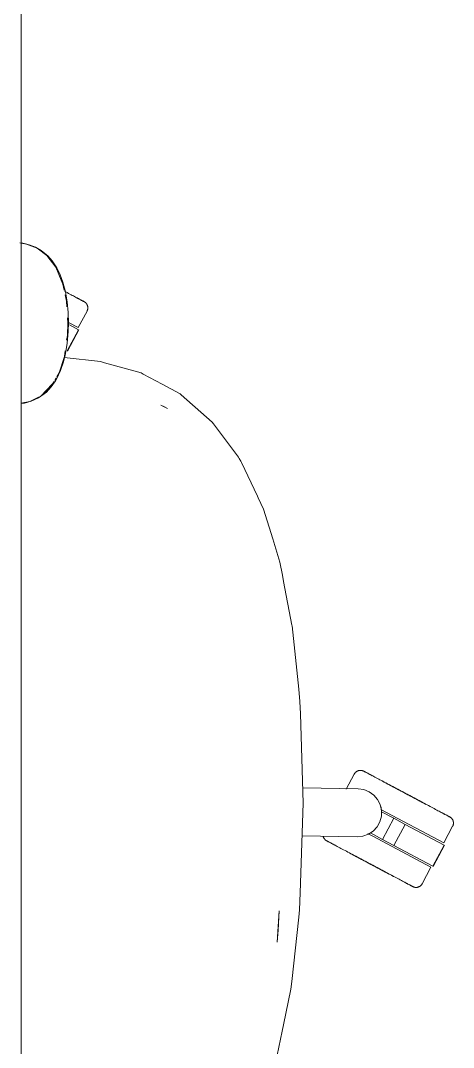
# Model space of a CAD drawing. Header units: millimetres. Extents: x 155927 to 317870, y -36033 to 97293.
# Drawn here: x 227065 to 227318, y 33034 to 33633 of the extents above; entities that cross this region are included whole.
import ezdxf

# ---------------------------------------------------------------- set-up
doc = ezdxf.new("R2010")
doc.units = ezdxf.units.MM
doc.header["$MEASUREMENT"] = 0
doc.layers.add('G-IMPT', color=8, linetype='CONTINUOUS', lineweight=9)
doc.layers.add('I-FURN', color=8, linetype='CONTINUOUS', lineweight=9)

msp = doc.modelspace()

# ---------------------------------------------------------------- linework, layer by layer
at = {"layer": 'G-IMPT'}
for p, q in [((227065.14, 33503.12), (227066.79, 33502.87)), ((227069.01, 33502.4), (227065.84, 33502.88)), ((227069.18, 33502.42), (227066.79, 33502.87)), ((227069.01, 33502.4), (227075.2, 33499.99)), ((227069.18, 33502.42), (227070.53, 33502.06)), ((227074.17, 33500.66), (227070.53, 33502.06)), ((227074.17, 33500.66), (227077.61, 33498.7)), ((227075.2, 33499.99), (227080.83, 33495.83)), ((227077.61, 33498.7), (227081.35, 33495.63)), ((227080.83, 33495.83), (227086.04, 33489.04)), ((227084.01, 33492.59), (227081.35, 33495.63)), ((227086.67, 33488.54), (227084.01, 33492.59)), ((227086.04, 33489.04), (227087.88, 33484.64)), ((227086.67, 33488.54), (227088.65, 33484.47)), ((227090.21, 33479.02), (227087.88, 33484.64)), ((227090.24, 33480.13), (227088.65, 33484.47)), ((227090.21, 33479.02), (227090.92, 33475.56)), ((227090.24, 33480.13), (227091.67, 33474.65)), ((227091.48, 33472.81), (227092.25, 33469.06)), ((227092.67, 33468.72), (227091.67, 33474.65)), ((227092.25, 33469.06), (227092.45, 33465.85)), ((227092.67, 33468.72), (227093.23, 33462.57)), ((227092.85, 33459.34), (227093.04, 33456.23)), ((227093.41, 33456.23), (227093.23, 33462.57)), ((227093.32, 33451.73), (227092.75, 33444.41)), ((227092.81, 33449.07), (227093.04, 33456.23)), ((227093.32, 33451.73), (227093.41, 33456.23)), ((227092.81, 33449.07), (227092.41, 33446.29)), ((227091.54, 33440.1), (227091.08, 33436.81)), ((227091.63, 33437.65), (227092.75, 33444.41)), ((227091.08, 33436.81), (227088.05, 33427.42)), ((227090.65, 33433.72), (227088.91, 33428.63)), ((227090.65, 33433.72), (227091.63, 33437.65)), ((227090.96, 33436.3), (227112.24, 33433.89)), ((227114.5, 33433.25), (227112.24, 33433.89)), ((227088.05, 33427.42), (227086.58, 33424.96)), ((227088.91, 33428.63), (227086.71, 33424)), ((227114.5, 33433.25), (227135.85, 33427.25)), ((227084.97, 33422.27), (227083.09, 33419.11)), ((227083.46, 33419.17), (227085.9, 33422.62)), ((227086.3, 33424.5), (227085.44, 33423.06)), ((227086.71, 33424), (227085.9, 33422.62)), ((227135.85, 33427.25), (227136.96, 33426.65)), ((227136.96, 33426.65), (227148.2, 33420.64)), ((227084.28, 33421.2), (227077.38, 33413.81)), ((227083.09, 33419.11), (227077.38, 33413.81)), ((227077.38, 33413.81), (227079.79, 33416.04)), ((227080.59, 33416.12), (227079.27, 33414.99)), ((227082.87, 33419.58), (227079.79, 33416.04)), ((227080.59, 33416.12), (227083.46, 33419.17)), ((227084.28, 33421.2), (227083, 33419.73)), ((227148.2, 33420.64), (227158.63, 33415.05)), ((227070.88, 33410.6), (227065.84, 33409.66)), ((227065.84, 33409.49), (227067.77, 33409.73)), ((227067.77, 33409.73), (227071.72, 33410.8)), ((227075.14, 33412.71), (227070.88, 33410.6)), ((227076.05, 33412.79), (227071.72, 33410.8)), ((227075.14, 33412.71), (227077.38, 33413.81)), ((227076.05, 33412.79), (227079.27, 33414.99)), ((227159.3, 33414.47), (227158.63, 33415.05)), ((227174.08, 33401.45), (227159.3, 33414.47)), ((227149.03, 33407.62), (227147.44, 33408.4)), ((227151.33, 33406.44), (227147.44, 33408.4)), ((227151.33, 33406.44), (227149.03, 33407.62)), ((227174.08, 33401.45), (227177.34, 33398.58)), ((227178.07, 33397.61), (227177.34, 33398.58)), ((227192.64, 33378.12), (227178.07, 33397.61)), ((227192.64, 33378.12), (227193.1, 33377.34)), ((227193.1, 33377.34), (227194.04, 33375.77)), ((227194.46, 33375.06), (227194.04, 33375.77)), ((227194.46, 33375.06), (227203.73, 33355.42)), ((227203.73, 33355.42), (227204.16, 33354.5)), ((227207.35, 33347.74), (227204.16, 33354.5)), ((227207.35, 33347.74), (227212.67, 33330.46)), ((227212.67, 33330.46), (227216.86, 33316.86)), ((227216.86, 33316.86), (227218.32, 33309.25)), ((227219.03, 33305.59), (227218.32, 33309.25)), ((227219.03, 33305.59), (227223.89, 33280.21)), ((227223.98, 33279.75), (227223.89, 33280.21)), ((227223.98, 33279.75), (227227.8, 33242.76)), ((227227.8, 33242.76), (227228.54, 33235.69)), ((227228.76, 33228.43), (227228.54, 33235.69)), ((227230.38, 33176.27), (227228.76, 33228.43)), ((227228.67, 33124.08), (227230.38, 33176.27)), ((227228.67, 33124.08), (227228.35, 33114.14)), ((227216.47, 33113.61), (227215.22, 33095.33)), ((227216.47, 33113.61), (227215.83, 33102.27)), ((227227.87, 33109.77), (227228.35, 33114.14)), ((227227.87, 33109.77), (227223.74, 33072.32)), ((227215.22, 33095.33), (227215.83, 33102.27)), ((227223.25, 33067.91), (227223.74, 33072.32)), ((227218.9, 33046.96), (227223.25, 33067.91)), ((227218.9, 33046.96), (227218.14, 33043.28)), ((227218.14, 33043.28), (227215.27, 33029.46))]:
    msp.add_line(p, q, dxfattribs=at)
at = {"layer": 'I-FURN'}
for p, q in [((227065.84, 34220.61), (227065.84, 32620.69)), ((227065.84, 32620.69), (227065.84, 34220.61)), ((227091.89, 33474.53), (227091.06, 33474.98)), ((227092.71, 33474.1), (227091.89, 33474.53)), ((227093.49, 33473.68), (227092.71, 33474.1)), ((227094.26, 33473.28), (227093.49, 33473.68)), ((227094.99, 33472.89), (227094.26, 33473.28)), ((227095.7, 33472.51), (227094.99, 33472.89)), ((227096.38, 33472.15), (227095.7, 33472.51)), ((227097.02, 33471.81), (227096.38, 33472.15)), ((227097.64, 33471.48), (227097.02, 33471.81)), ((227098.22, 33471.17), (227097.64, 33471.48)), ((227097.91, 33471.33), (227098.48, 33471.03)), ((227098.77, 33470.87), (227098.22, 33471.17)), ((227098.48, 33471.03), (227099.02, 33470.75)), ((227099.29, 33470.6), (227098.77, 33470.87)), ((227099.02, 33470.75), (227099.52, 33470.48)), ((227099.77, 33470.34), (227099.29, 33470.6)), ((227099.52, 33470.48), (227099.98, 33470.23)), ((227100.22, 33470.11), (227099.77, 33470.34)), ((227099.98, 33470.23), (227100.41, 33470)), ((227100.63, 33469.89), (227100.22, 33470.11)), ((227100.41, 33470), (227100.81, 33469.79)), ((227101, 33469.69), (227100.63, 33469.89)), ((227100.81, 33469.79), (227101.16, 33469.6)), ((227101.34, 33469.51), (227101, 33469.69)), ((227101.16, 33469.6), (227101.48, 33469.44)), ((227101.64, 33469.35), (227101.34, 33469.51)), ((227101.48, 33469.44), (227101.76, 33469.29)), ((227101.89, 33469.22), (227101.64, 33469.35)), ((227099.13, 33453.7), (227104.28, 33463.38)), ((227101.76, 33469.29), (227102, 33469.16)), ((227102.11, 33469.1), (227101.89, 33469.22)), ((227102, 33469.16), (227102.2, 33469.05)), ((227102.29, 33469), (227102.11, 33469.1)), ((227102.2, 33469.05), (227102.36, 33468.97)), ((227102.43, 33468.93), (227102.29, 33469)), ((227102.36, 33468.97), (227102.48, 33468.9)), ((227102.53, 33468.88), (227102.43, 33468.93)), ((227102.48, 33468.9), (227102.57, 33468.86)), ((227102.59, 33468.84), (227102.53, 33468.88)), ((227102.57, 33468.86), (227102.61, 33468.84)), ((227102.61, 33468.83), (227102.59, 33468.84)), ((227102.61, 33468.84), (227102.61, 33468.83)), ((227102.61, 33468.83), (227102.76, 33468.75)), ((227102.76, 33468.75), (227102.89, 33468.67)), ((227102.89, 33468.67), (227103.03, 33468.58)), ((227103.03, 33468.58), (227103.16, 33468.49)), ((227103.16, 33468.49), (227103.28, 33468.39)), ((227103.28, 33468.39), (227103.41, 33468.28)), ((227103.41, 33468.28), (227103.52, 33468.17)), ((227103.52, 33468.17), (227103.64, 33468.06)), ((227103.64, 33468.06), (227103.75, 33467.94)), ((227103.75, 33467.94), (227103.85, 33467.81)), ((227103.85, 33467.81), (227103.95, 33467.69)), ((227103.95, 33467.69), (227104.04, 33467.56)), ((227104.04, 33467.56), (227104.13, 33467.42)), ((227104.13, 33467.42), (227104.22, 33467.28)), ((227104.22, 33467.28), (227104.29, 33467.14)), ((227104.3, 33463.42), (227104.28, 33463.38)), ((227104.29, 33467.14), (227104.37, 33467)), ((227104.37, 33463.56), (227104.3, 33463.42)), ((227104.37, 33467), (227104.43, 33466.85)), ((227104.44, 33463.71), (227104.37, 33463.56)), ((227104.43, 33466.85), (227104.49, 33466.7)), ((227104.5, 33463.86), (227104.44, 33463.71)), ((227104.49, 33466.7), (227104.55, 33466.55)), ((227104.55, 33464.01), (227104.5, 33463.86)), ((227104.55, 33466.55), (227104.59, 33466.4)), ((227104.6, 33464.17), (227104.55, 33464.01)), ((227104.59, 33466.4), (227104.64, 33466.24)), ((227104.64, 33464.32), (227104.6, 33464.17)), ((227104.64, 33466.24), (227104.67, 33466.08)), ((227104.67, 33464.48), (227104.64, 33464.32)), ((227104.67, 33466.08), (227104.7, 33465.92)), ((227104.7, 33464.64), (227104.67, 33464.48)), ((227104.7, 33465.92), (227104.72, 33465.76)), ((227104.72, 33464.8), (227104.7, 33464.64)), ((227104.72, 33465.76), (227104.74, 33465.6)), ((227104.74, 33464.96), (227104.72, 33464.8)), ((227104.74, 33465.6), (227104.75, 33465.44)), ((227104.75, 33465.12), (227104.74, 33464.96)), ((227104.75, 33465.44), (227104.75, 33465.28)), ((227104.75, 33465.28), (227104.75, 33465.12)), ((227099.32, 33452.47), (227092.74, 33440.1)), ((227092.91, 33440.01), (227099.49, 33452.37)), ((227093.5, 33456.69), (227099.13, 33453.7)), ((227094.02, 33455.28), (227099.32, 33452.47)), ((227092.74, 33440.1), (227092.65, 33440.15)), ((227260.5, 33193.76), (227260.6, 33193.89)), ((227260.6, 33193.89), (227260.7, 33194.02)), ((227260.7, 33194.02), (227260.8, 33194.14)), ((227260.8, 33194.14), (227260.91, 33194.26)), ((227260.91, 33194.26), (227261.02, 33194.38)), ((227261.02, 33194.38), (227261.14, 33194.48)), ((227261.14, 33194.48), (227261.27, 33194.59)), ((227261.27, 33194.59), (227261.39, 33194.69)), ((227261.39, 33194.69), (227261.52, 33194.78)), ((227261.52, 33194.78), (227261.66, 33194.87)), ((227261.66, 33194.87), (227261.8, 33194.95)), ((227261.8, 33194.95), (227261.94, 33195.03)), ((227261.94, 33195.03), (227262.08, 33195.1)), ((227262.08, 33195.1), (227262.23, 33195.17)), ((227262.23, 33195.17), (227262.38, 33195.23)), ((227262.38, 33195.23), (227262.53, 33195.28)), ((227262.53, 33195.28), (227262.68, 33195.33)), ((227262.68, 33195.33), (227262.84, 33195.37)), ((227262.84, 33195.37), (227263, 33195.41)), ((227263, 33195.41), (227263.16, 33195.44)), ((227263.16, 33195.44), (227263.32, 33195.46)), ((227263.32, 33195.46), (227263.48, 33195.48)), ((227263.48, 33195.48), (227263.64, 33195.49)), ((227263.64, 33195.49), (227263.8, 33195.49)), ((227263.8, 33195.49), (227263.96, 33195.49)), ((227263.96, 33195.49), (227264.12, 33195.48)), ((227264.12, 33195.48), (227264.28, 33195.46)), ((227264.28, 33195.46), (227264.44, 33195.44)), ((227264.44, 33195.44), (227264.6, 33195.41)), ((227264.6, 33195.41), (227264.76, 33195.38)), ((227264.76, 33195.38), (227264.91, 33195.34)), ((227264.91, 33195.34), (227265.07, 33195.29)), ((227265.07, 33195.29), (227265.22, 33195.23)), ((227265.22, 33195.23), (227265.37, 33195.18)), ((227265.37, 33195.18), (227265.52, 33195.11)), ((227265.52, 33195.11), (227265.66, 33195.04)), ((227265.66, 33195.04), (227265.7, 33195.02)), ((227265.7, 33195.02), (227265.72, 33195.01)), ((227265.75, 33194.99), (227265.7, 33195.02)), ((227265.7, 33195.02), (227265.7, 33195.02)), ((227265.72, 33195.01), (227265.78, 33194.98)), ((227265.83, 33194.95), (227265.75, 33194.99)), ((227265.78, 33194.98), (227265.88, 33194.92)), ((227265.95, 33194.88), (227265.83, 33194.95)), ((227265.88, 33194.92), (227266.02, 33194.85)), ((227266.11, 33194.8), (227265.95, 33194.88)), ((227266.02, 33194.85), (227266.2, 33194.75)), ((227266.31, 33194.69), (227266.11, 33194.8)), ((227266.2, 33194.75), (227266.42, 33194.64)), ((227266.55, 33194.56), (227266.31, 33194.69)), ((227266.42, 33194.64), (227266.68, 33194.5)), ((227266.83, 33194.41), (227266.55, 33194.56)), ((227266.68, 33194.5), (227266.97, 33194.34)), ((227267.15, 33194.25), (227266.83, 33194.41)), ((227266.97, 33194.34), (227267.31, 33194.16)), ((227267.51, 33194.06), (227267.15, 33194.25)), ((227267.31, 33194.16), (227267.68, 33193.96)), ((227267.9, 33193.85), (227267.51, 33194.06)), ((227267.68, 33193.96), (227268.09, 33193.75)), ((227268.33, 33193.62), (227267.9, 33193.85)), ((227260.25, 33193.35), (227255.55, 33184.51)), ((227260.25, 33193.35), (227260.33, 33193.49)), ((227260.33, 33193.49), (227260.41, 33193.63)), ((227260.41, 33193.63), (227260.5, 33193.76)), ((227268.09, 33193.75), (227268.54, 33193.51)), ((227268.8, 33193.37), (227268.33, 33193.62)), ((227268.54, 33193.51), (227269.02, 33193.25)), ((227269.3, 33193.11), (227268.8, 33193.37)), ((227269.02, 33193.25), (227269.54, 33192.98)), ((227269.83, 33192.82), (227269.3, 33193.11)), ((227269.54, 33192.98), (227270.09, 33192.68)), ((227270.4, 33192.52), (227269.83, 33192.82)), ((227270.09, 33192.68), (227270.67, 33192.37)), ((227271, 33192.2), (227270.4, 33192.52)), ((227271.64, 33191.86), (227271, 33192.2)), ((227272.3, 33191.51), (227271.64, 33191.86)), ((227272.99, 33191.14), (227272.3, 33191.51)), ((227273.72, 33190.76), (227272.99, 33191.14)), ((227274.47, 33190.36), (227273.72, 33190.76)), ((227275.24, 33189.94), (227274.47, 33190.36)), ((227276.04, 33189.52), (227275.24, 33189.94)), ((227276.87, 33189.08), (227276.04, 33189.52)), ((227276.42, 33189.32), (227277.25, 33188.87)), ((227277.71, 33188.63), (227276.87, 33189.08)), ((227277.25, 33188.87), (227278.11, 33188.42)), ((227278.58, 33188.17), (227277.71, 33188.63)), ((227278.11, 33188.42), (227278.99, 33187.95)), ((227279.47, 33187.7), (227278.58, 33188.17)), ((227278.99, 33187.95), (227279.88, 33187.48)), ((227230.1, 33185.29), (227262.44, 33184.73)), ((227262.44, 33184.73), (227265.78, 33184.26)), ((227265.78, 33184.26), (227268.91, 33183.01)), ((227268.91, 33183.01), (227271.65, 33181.05)), ((227280.38, 33187.21), (227279.47, 33187.7)), ((227279.88, 33187.48), (227280.8, 33186.99)), ((227281.3, 33186.72), (227280.38, 33187.21)), ((227280.8, 33186.99), (227281.73, 33186.5)), ((227282.24, 33186.23), (227281.3, 33186.72)), ((227281.73, 33186.5), (227282.67, 33185.99)), ((227283.19, 33185.72), (227282.24, 33186.23)), ((227282.67, 33185.99), (227283.63, 33185.48)), ((227284.15, 33185.21), (227283.19, 33185.72)), ((227283.63, 33185.48), (227284.6, 33184.97)), ((227285.12, 33184.69), (227284.15, 33185.21)), ((227284.6, 33184.97), (227285.58, 33184.45)), ((227286.11, 33184.17), (227285.12, 33184.69)), ((227285.58, 33184.45), (227286.56, 33183.92)), ((227287.1, 33183.64), (227286.11, 33184.17)), ((227286.56, 33183.92), (227287.56, 33183.4)), ((227288.1, 33183.11), (227287.1, 33183.64)), ((227287.56, 33183.4), (227288.56, 33182.86)), ((227289.1, 33182.58), (227288.1, 33183.11)), ((227288.56, 33182.86), (227289.56, 33182.33)), ((227290.1, 33182.04), (227289.1, 33182.58)), ((227289.56, 33182.33), (227290.56, 33181.8)), ((227291.11, 33181.51), (227290.1, 33182.04)), ((227271.65, 33181.05), (227273.85, 33178.48)), ((227273.85, 33178.48), (227275.36, 33175.47)), ((227290.56, 33181.8), (227291.57, 33181.26)), ((227292.11, 33180.97), (227291.11, 33181.51)), ((227291.57, 33181.26), (227292.57, 33180.73)), ((227293.12, 33180.44), (227292.11, 33180.97)), ((227292.57, 33180.73), (227293.58, 33180.2)), ((227294.11, 33179.91), (227293.12, 33180.44)), ((227293.58, 33180.2), (227294.57, 33179.67)), ((227295.11, 33179.38), (227294.11, 33179.91)), ((227294.57, 33179.67), (227295.56, 33179.14)), ((227296.1, 33178.86), (227295.11, 33179.38)), ((227295.56, 33179.14), (227296.55, 33178.62)), ((227297.07, 33178.34), (227296.1, 33178.86)), ((227296.55, 33178.62), (227297.52, 33178.1)), ((227298.04, 33177.82), (227297.07, 33178.34)), ((227297.52, 33178.1), (227298.49, 33177.59)), ((227299, 33177.31), (227298.04, 33177.82)), ((227298.49, 33177.59), (227299.44, 33177.08)), ((227299.94, 33176.81), (227299, 33177.31)), ((227299.44, 33177.08), (227300.37, 33176.58)), ((227300.87, 33176.32), (227299.94, 33176.81)), ((227300.37, 33176.58), (227301.3, 33176.09)), ((227301.79, 33175.83), (227300.87, 33176.32)), ((227301.3, 33176.09), (227302.2, 33175.61)), ((227275.36, 33175.47), (227276.11, 33172.18)), ((227275.77, 33172.67), (227312.49, 33153.15)), ((227276.11, 33172.18), (227276.05, 33168.81)), ((227276.18, 33171.32), (227283.32, 33167.53)), ((227302.68, 33175.35), (227301.79, 33175.83)), ((227303.56, 33174.89), (227302.68, 33175.35)), ((227304.42, 33174.43), (227303.56, 33174.89)), ((227305.25, 33173.99), (227304.42, 33174.43)), ((227306.06, 33173.56), (227305.25, 33173.99)), ((227306.85, 33173.14), (227306.06, 33173.56)), ((227307.61, 33172.73), (227306.85, 33173.14)), ((227308.35, 33172.34), (227307.61, 33172.73)), ((227309.06, 33171.96), (227308.35, 33172.34)), ((227309.73, 33171.6), (227309.06, 33171.96)), ((227310.38, 33171.26), (227309.73, 33171.6)), ((227311, 33170.93), (227310.38, 33171.26)), ((227311.58, 33170.62), (227311, 33170.93)), ((227311.27, 33170.79), (227311.84, 33170.48)), ((227312.13, 33170.33), (227311.58, 33170.62)), ((227311.84, 33170.48), (227312.38, 33170.2)), ((227312.65, 33170.05), (227312.13, 33170.33)), ((227312.38, 33170.2), (227312.88, 33169.93)), ((227313.13, 33169.8), (227312.65, 33170.05)), ((227312.88, 33169.93), (227313.34, 33169.69)), ((227275.19, 33165.55), (227273.57, 33162.59)), ((227276.05, 33168.81), (227275.19, 33165.55)), ((227283.32, 33167.53), (227276.75, 33155.16)), ((227283.32, 33167.53), (227289.97, 33163.99)), ((227289.97, 33163.99), (227283.39, 33151.63)), ((227289.97, 33163.99), (227312.67, 33151.92)), ((227313.58, 33169.56), (227313.13, 33169.8)), ((227313.34, 33169.69), (227313.77, 33169.46)), ((227313.99, 33169.34), (227313.58, 33169.56)), ((227313.77, 33169.46), (227314.17, 33169.25)), ((227314.36, 33169.14), (227313.99, 33169.34)), ((227314.17, 33169.25), (227314.52, 33169.06)), ((227314.7, 33168.97), (227314.36, 33169.14)), ((227314.52, 33169.06), (227314.84, 33168.89)), ((227314.99, 33168.81), (227314.7, 33168.97)), ((227314.84, 33168.89), (227315.12, 33168.74)), ((227315.25, 33168.67), (227314.99, 33168.81)), ((227315.12, 33168.74), (227315.36, 33168.61)), ((227315.47, 33168.55), (227315.25, 33168.67)), ((227315.36, 33168.61), (227315.56, 33168.51)), ((227315.65, 33168.46), (227315.47, 33168.55)), ((227315.56, 33168.51), (227315.72, 33168.42)), ((227315.79, 33168.38), (227315.65, 33168.46)), ((227315.72, 33168.42), (227315.84, 33168.36)), ((227315.89, 33168.33), (227315.79, 33168.38)), ((227315.84, 33168.36), (227315.93, 33168.31)), ((227315.95, 33168.3), (227315.89, 33168.33)), ((227315.93, 33168.31), (227315.97, 33168.29)), ((227315.97, 33168.29), (227315.95, 33168.3)), ((227315.97, 33168.29), (227316.11, 33168.21)), ((227315.97, 33168.29), (227315.97, 33168.29)), ((227316.11, 33168.21), (227316.25, 33168.12)), ((227316.25, 33168.12), (227316.39, 33168.03)), ((227316.39, 33168.03), (227316.52, 33167.94)), ((227316.52, 33167.94), (227316.64, 33167.84)), ((227316.64, 33167.84), (227316.77, 33167.74)), ((227316.77, 33167.74), (227316.88, 33167.63)), ((227316.88, 33167.63), (227317, 33167.51)), ((227317, 33167.51), (227317.11, 33167.39)), ((227317.11, 33167.39), (227317.21, 33167.27)), ((227317.21, 33167.27), (227317.31, 33167.14)), ((227317.31, 33167.14), (227317.4, 33167.01)), ((227317.4, 33167.01), (227317.49, 33166.88)), ((227317.49, 33166.88), (227317.57, 33166.74)), ((227317.57, 33166.74), (227317.65, 33166.6)), ((227317.65, 33166.6), (227317.72, 33166.45)), ((227317.72, 33166.45), (227317.79, 33166.31)), ((227317.79, 33166.31), (227317.85, 33166.16)), ((227317.85, 33166.16), (227317.9, 33166)), ((227317.9, 33166), (227317.95, 33165.85)), ((227317.95, 33165.85), (227317.99, 33165.69)), ((227317.99, 33165.69), (227318.03, 33165.54)), ((227318.03, 33163.94), (227318, 33163.78)), ((227318.03, 33165.54), (227318.06, 33165.38)), ((227318.06, 33164.09), (227318.03, 33163.94)), ((227318.06, 33165.38), (227318.08, 33165.22)), ((227318.08, 33164.25), (227318.06, 33164.09)), ((227318.08, 33165.22), (227318.1, 33165.06)), ((227318.1, 33164.41), (227318.08, 33164.25)), ((227318.1, 33165.06), (227318.11, 33164.9)), ((227318.11, 33164.58), (227318.1, 33164.41)), ((227318.11, 33164.9), (227318.11, 33164.74)), ((227318.11, 33164.74), (227318.11, 33164.58)), ((227268.48, 33158.24), (227265.3, 33157.09)), ((227268.23, 33158.56), (227304.98, 33139.02)), ((227271.29, 33160.1), (227268.48, 33158.24)), ((227276.75, 33155.16), (227269.61, 33158.96)), ((227273.57, 33162.59), (227271.29, 33160.1)), ((227312.49, 33153.15), (227317.64, 33162.84)), ((227317.66, 33162.87), (227317.64, 33162.84)), ((227317.73, 33163.02), (227317.66, 33162.87)), ((227317.8, 33163.17), (227317.73, 33163.02)), ((227317.86, 33163.32), (227317.8, 33163.17)), ((227317.91, 33163.47), (227317.86, 33163.32)), ((227317.96, 33163.62), (227317.91, 33163.47)), ((227318, 33163.78), (227317.96, 33163.62)), ((227261.95, 33156.75), (227229.76, 33157.31)), ((227242.08, 33156.99), (227242.05, 33157.15)), ((227242.12, 33156.84), (227242.08, 33156.99)), ((227242.17, 33156.69), (227242.12, 33156.84)), ((227242.23, 33156.53), (227242.17, 33156.69)), ((227242.29, 33156.38), (227242.23, 33156.53)), ((227242.35, 33156.24), (227242.29, 33156.38)), ((227242.42, 33156.09), (227242.35, 33156.24)), ((227242.5, 33155.95), (227242.42, 33156.09)), ((227242.59, 33155.81), (227242.5, 33155.95)), ((227242.67, 33155.68), (227242.59, 33155.81)), ((227242.77, 33155.55), (227242.67, 33155.68)), ((227242.87, 33155.42), (227242.77, 33155.55)), ((227242.97, 33155.3), (227242.87, 33155.42)), ((227243.08, 33155.18), (227242.97, 33155.3)), ((227243.19, 33155.06), (227243.08, 33155.18)), ((227243.31, 33154.95), (227243.19, 33155.06)), ((227243.43, 33154.85), (227243.31, 33154.95)), ((227243.56, 33154.75), (227243.43, 33154.85)), ((227243.69, 33154.65), (227243.56, 33154.75)), ((227243.82, 33154.57), (227243.69, 33154.65)), ((227243.96, 33154.48), (227243.82, 33154.57)), ((227244.1, 33154.4), (227243.96, 33154.48)), ((227244.11, 33154.4), (227244.1, 33154.4)), ((227244.1, 33154.4), (227244.12, 33154.39)), ((227244.15, 33154.38), (227244.11, 33154.4)), ((227244.12, 33154.39), (227244.18, 33154.36)), ((227244.23, 33154.33), (227244.15, 33154.38)), ((227244.18, 33154.36), (227244.28, 33154.31)), ((227244.35, 33154.27), (227244.23, 33154.33)), ((227244.28, 33154.31), (227244.42, 33154.23)), ((227244.52, 33154.18), (227244.35, 33154.27)), ((227244.42, 33154.23), (227244.6, 33154.14)), ((227244.72, 33154.08), (227244.52, 33154.18)), ((227244.6, 33154.14), (227244.82, 33154.02)), ((227244.96, 33153.95), (227244.72, 33154.08)), ((227244.82, 33154.02), (227245.08, 33153.88)), ((227245.24, 33153.8), (227244.96, 33153.95)), ((227245.08, 33153.88), (227245.38, 33153.72)), ((227245.56, 33153.63), (227245.24, 33153.8)), ((227245.38, 33153.72), (227245.71, 33153.55)), ((227245.91, 33153.44), (227245.56, 33153.63)), ((227245.71, 33153.55), (227246.09, 33153.35)), ((227246.3, 33153.23), (227245.91, 33153.44)), ((227246.09, 33153.35), (227246.5, 33153.13)), ((227246.73, 33153), (227246.3, 33153.23)), ((227246.5, 33153.13), (227246.94, 33152.89)), ((227247.2, 33152.76), (227246.73, 33153)), ((227246.94, 33152.89), (227247.43, 33152.64)), ((227247.7, 33152.49), (227247.2, 33152.76)), ((227247.43, 33152.64), (227247.94, 33152.36)), ((227248.24, 33152.21), (227247.7, 33152.49)), ((227247.94, 33152.36), (227248.49, 33152.07)), ((227248.81, 33151.9), (227248.24, 33152.21)), ((227248.49, 33152.07), (227249.08, 33151.76)), ((227265.3, 33157.09), (227261.95, 33156.75)), ((227283.39, 33151.63), (227276.75, 33155.16)), ((227312.67, 33151.92), (227306.1, 33139.56)), ((227249.08, 33151.76), (227249.69, 33151.43)), ((227249.69, 33151.43), (227250.34, 33151.09)), ((227250.34, 33151.09), (227251.02, 33150.72)), ((227251.02, 33150.72), (227251.73, 33150.35)), ((227251.73, 33150.35), (227252.46, 33149.96)), ((227252.46, 33149.96), (227253.22, 33149.55)), ((227253.22, 33149.55), (227254.01, 33149.13)), ((227254.01, 33149.13), (227254.82, 33148.7)), ((227254.82, 33148.7), (227255.66, 33148.26)), ((227255.66, 33148.26), (227256.52, 33147.8)), ((227256.52, 33147.8), (227257.39, 33147.34)), ((227257.39, 33147.34), (227258.29, 33146.86)), ((227258.78, 33146.6), (227257.87, 33147.08)), ((227258.29, 33146.86), (227259.2, 33146.37)), ((227259.7, 33146.11), (227258.78, 33146.6)), ((227259.2, 33146.37), (227260.13, 33145.88)), ((227260.64, 33145.61), (227259.7, 33146.11)), ((227306.1, 33139.56), (227283.39, 33151.63)), ((227306.27, 33139.47), (227312.84, 33151.83)), ((227260.13, 33145.88), (227261.08, 33145.38)), ((227261.59, 33145.1), (227260.64, 33145.61)), ((227261.08, 33145.38), (227262.03, 33144.87)), ((227262.55, 33144.59), (227261.59, 33145.1)), ((227262.03, 33144.87), (227263, 33144.35)), ((227263.53, 33144.07), (227262.55, 33144.59)), ((227263, 33144.35), (227263.98, 33143.83)), ((227264.51, 33143.55), (227263.53, 33144.07)), ((227263.98, 33143.83), (227264.97, 33143.31)), ((227265.5, 33143.02), (227264.51, 33143.55)), ((227264.97, 33143.31), (227265.96, 33142.78)), ((227266.5, 33142.49), (227265.5, 33143.02)), ((227265.96, 33142.78), (227266.96, 33142.25)), ((227267.5, 33141.96), (227266.5, 33142.49)), ((227266.96, 33142.25), (227267.96, 33141.72)), ((227268.51, 33141.43), (227267.5, 33141.96)), ((227267.96, 33141.72), (227268.97, 33141.18)), ((227269.51, 33140.89), (227268.51, 33141.43)), ((227268.97, 33141.18), (227269.97, 33140.65)), ((227270.52, 33140.36), (227269.51, 33140.89)), ((227269.97, 33140.65), (227270.98, 33140.11)), ((227271.52, 33139.83), (227270.52, 33140.36)), ((227270.98, 33140.11), (227271.98, 33139.58)), ((227272.52, 33139.29), (227271.52, 33139.83)), ((227271.98, 33139.58), (227272.98, 33139.05)), ((227273.51, 33138.77), (227272.52, 33139.29)), ((227272.98, 33139.05), (227273.97, 33138.52)), ((227274.5, 33138.24), (227273.51, 33138.77)), ((227273.97, 33138.52), (227274.95, 33138)), ((227275.48, 33137.72), (227274.5, 33138.24)), ((227274.95, 33138), (227275.93, 33137.48)), ((227276.45, 33137.2), (227275.48, 33137.72)), ((227275.93, 33137.48), (227276.89, 33136.97)), ((227277.4, 33136.7), (227276.45, 33137.2)), ((227276.89, 33136.97), (227277.84, 33136.46)), ((227278.35, 33136.19), (227277.4, 33136.7)), ((227277.84, 33136.46), (227278.78, 33135.97)), ((227279.28, 33135.7), (227278.35, 33136.19)), ((227278.78, 33135.97), (227279.7, 33135.47)), ((227280.19, 33135.21), (227279.28, 33135.7)), ((227279.7, 33135.47), (227280.61, 33134.99)), ((227281.09, 33134.74), (227280.19, 33135.21)), ((227280.61, 33134.99), (227281.49, 33134.52)), ((227281.97, 33134.27), (227281.09, 33134.74)), ((227281.49, 33134.52), (227282.36, 33134.06)), ((227282.82, 33133.82), (227281.97, 33134.27)), ((227282.36, 33134.06), (227283.21, 33133.61)), ((227299.83, 33129.34), (227304.98, 33139.02)), ((227283.66, 33133.37), (227282.82, 33133.82)), ((227283.21, 33133.61), (227284.03, 33133.17)), ((227284.03, 33133.17), (227284.83, 33132.75)), ((227284.83, 33132.75), (227285.61, 33132.33)), ((227285.61, 33132.33), (227286.36, 33131.93)), ((227286.36, 33131.93), (227287.08, 33131.55)), ((227287.08, 33131.55), (227287.78, 33131.18)), ((227287.78, 33131.18), (227288.44, 33130.83)), ((227288.44, 33130.83), (227289.07, 33130.49)), ((227289.07, 33130.49), (227289.68, 33130.17)), ((227289.99, 33130.01), (227289.4, 33130.32)), ((227289.68, 33130.17), (227290.24, 33129.87)), ((227290.54, 33129.71), (227289.99, 33130.01)), ((227290.24, 33129.87), (227290.78, 33129.58)), ((227291.06, 33129.44), (227290.54, 33129.71)), ((227290.78, 33129.58), (227291.28, 33129.32)), ((227291.54, 33129.18), (227291.06, 33129.44)), ((227291.28, 33129.32), (227291.75, 33129.07)), ((227291.98, 33128.94), (227291.54, 33129.18)), ((227291.75, 33129.07), (227292.18, 33128.84)), ((227292.39, 33128.73), (227291.98, 33128.94)), ((227292.18, 33128.84), (227292.57, 33128.63)), ((227292.77, 33128.53), (227292.39, 33128.73)), ((227292.57, 33128.63), (227292.93, 33128.44)), ((227293.1, 33128.35), (227292.77, 33128.53)), ((227292.93, 33128.44), (227293.24, 33128.27)), ((227293.4, 33128.19), (227293.1, 33128.35)), ((227293.24, 33128.27), (227293.52, 33128.13)), ((227293.66, 33128.05), (227293.4, 33128.19)), ((227293.52, 33128.13), (227293.76, 33128)), ((227293.88, 33127.94), (227293.66, 33128.05)), ((227293.76, 33128), (227293.96, 33127.89)), ((227294.06, 33127.84), (227293.88, 33127.94)), ((227298.68, 33128), (227298.55, 33127.91)), ((227298.81, 33128.1), (227298.68, 33128)), ((227298.93, 33128.21), (227298.81, 33128.1)), ((227299.05, 33128.31), (227298.93, 33128.21)), ((227299.17, 33128.43), (227299.05, 33128.31)), ((227299.28, 33128.55), (227299.17, 33128.43)), ((227299.38, 33128.67), (227299.28, 33128.55)), ((227299.48, 33128.79), (227299.38, 33128.67)), ((227299.58, 33128.93), (227299.48, 33128.79)), ((227299.67, 33129.06), (227299.58, 33128.93)), ((227299.75, 33129.2), (227299.67, 33129.06)), ((227299.83, 33129.34), (227299.75, 33129.2)), ((227293.96, 33127.89), (227294.13, 33127.8)), ((227294.2, 33127.77), (227294.06, 33127.84)), ((227294.13, 33127.8), (227294.25, 33127.74)), ((227294.3, 33127.71), (227294.2, 33127.77)), ((227294.25, 33127.74), (227294.33, 33127.7)), ((227294.36, 33127.68), (227294.3, 33127.71)), ((227294.33, 33127.7), (227294.37, 33127.67)), ((227294.38, 33127.67), (227294.36, 33127.68)), ((227294.37, 33127.67), (227294.38, 33127.67)), ((227294.42, 33127.65), (227294.38, 33127.67)), ((227294.56, 33127.58), (227294.42, 33127.65)), ((227294.71, 33127.51), (227294.56, 33127.58)), ((227294.86, 33127.45), (227294.71, 33127.51)), ((227295.01, 33127.4), (227294.86, 33127.45)), ((227295.16, 33127.35), (227295.01, 33127.4)), ((227295.32, 33127.31), (227295.16, 33127.35)), ((227295.48, 33127.28), (227295.32, 33127.31)), ((227295.64, 33127.25), (227295.48, 33127.28)), ((227295.8, 33127.23), (227295.64, 33127.25)), ((227295.96, 33127.21), (227295.8, 33127.23)), ((227296.12, 33127.2), (227295.96, 33127.21)), ((227296.28, 33127.2), (227296.12, 33127.2)), ((227296.44, 33127.2), (227296.28, 33127.2)), ((227296.6, 33127.21), (227296.44, 33127.2)), ((227296.76, 33127.23), (227296.6, 33127.21)), ((227296.92, 33127.25), (227296.76, 33127.23)), ((227297.08, 33127.28), (227296.92, 33127.25)), ((227297.24, 33127.32), (227297.08, 33127.28)), ((227297.39, 33127.36), (227297.24, 33127.32)), ((227297.55, 33127.41), (227297.39, 33127.36)), ((227297.7, 33127.46), (227297.55, 33127.41)), ((227297.85, 33127.52), (227297.7, 33127.46)), ((227297.99, 33127.59), (227297.85, 33127.52)), ((227298.14, 33127.66), (227297.99, 33127.59)), ((227298.28, 33127.74), (227298.14, 33127.66)), ((227298.42, 33127.82), (227298.28, 33127.74)), ((227298.55, 33127.91), (227298.42, 33127.82))]:
    msp.add_line(p, q, dxfattribs=at)
msp.add_arc((227262.38, 33170.73), 13.81, 12.34734, 17.33603, dxfattribs=at)
msp.add_open_spline([(227275.7, 33174.38), (227275.82, 33173.96), (227275.89, 33173.52), (227275.95, 33173.09)], degree=3, dxfattribs=at)

doc.saveas('drawing.dxf')
